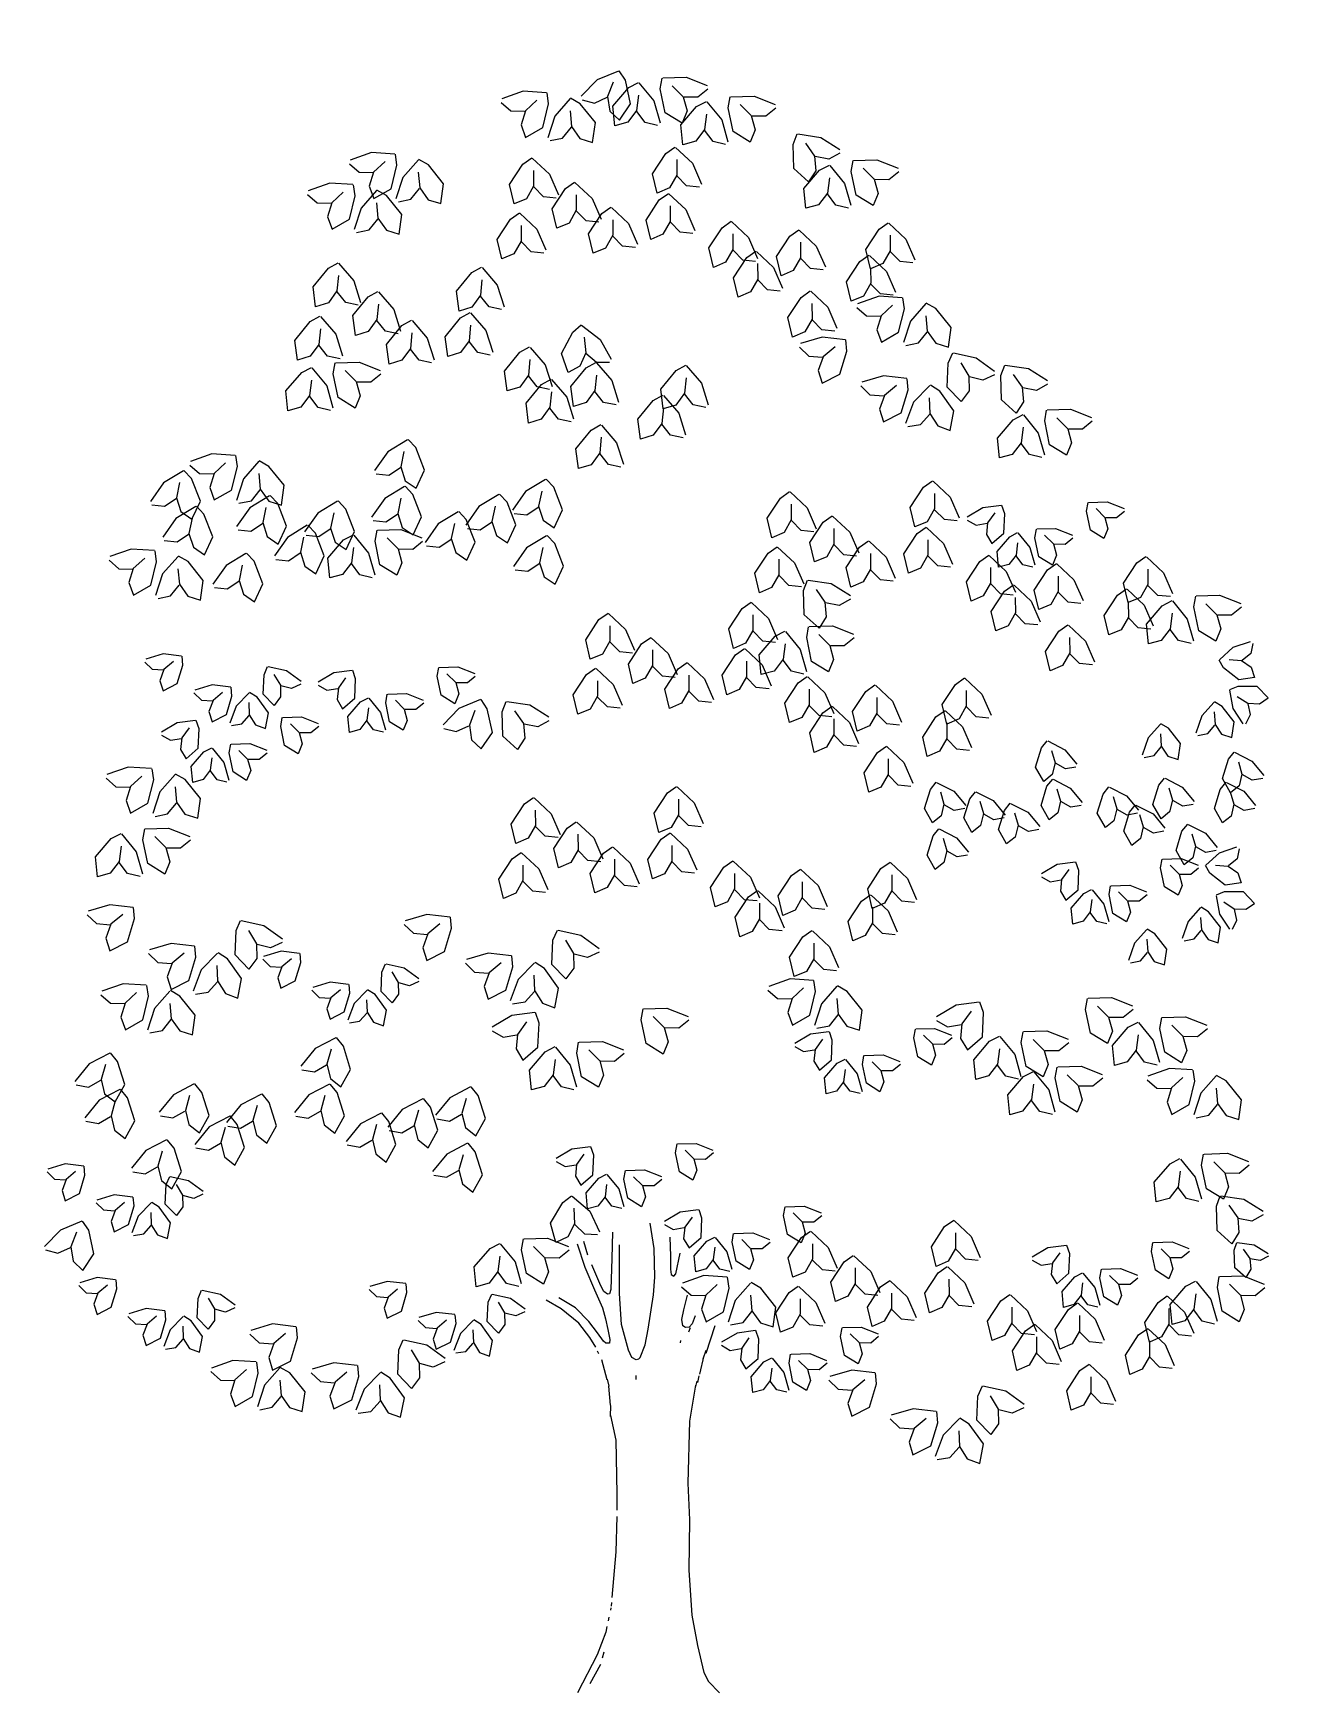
# Model space of a CAD drawing. Extents: x 259.83 to 265.57, y -48.35 to -40.85.
import ezdxf

# ---------------------------------------------------------------- set-up
doc = ezdxf.new("R2010")
doc.units = 0
doc.layers.get('0').update_dxf_attribs({"linetype": 'CONTINUOUS'})

# ---------------------------------------------------------------- blocks, each defined once
blk = doc.blocks.new('LEAF')
for p, q in [((-4.95, -0.83), (-8.88, -3.28)), ((-0.24, -0.12), (-4.95, -0.83)), ((-1.87, -2.03), (-3.68, -4.64)), ((0.67, -2.24), (-0.12, -0.12)), ((0.55, -7.19), (0.67, -2.24)), ((-8.88, -4.04), (-6.59, -5.29)), ((-6.59, -5.29), (-3.8, -4.75)), ((-3.68, -4.64), (-3.93, -7.63)), ((-3.93, -7.63), (-2.47, -9.92)), ((-2.47, -9.92), (0.55, -7.19))]:
    blk.add_line(p, q)
blk = doc.blocks.new('LEAVES')
for p in [(-44.76, 11.07), (-45.24, 3.37), (-30.51, -0.47), (-0.1, -0.9), (-39.53, -9.45), (-25.76, -9.03), (-18.15, -6.89), (-4.37, -9.45), (3.7, -18.43), (12.73, -18.43), (22.71, -19.29), (18.43, -29.98)]:
    blk.add_blockref('LEAF', p)
blk = doc.blocks.new('LEAF-2')
at = {"xscale": -1, "rotation": 11.53269008712942}
blk.add_blockref('LEAF', (2.97, -2.38), dxfattribs=at)
for p in [(-18.53, -5.56), (-4.37, -9.88)]:
    blk.add_blockref('LEAF', p)
at = {"rotation": 52.43887045819142}
blk.add_blockref('LEAF', (0.4, -9.87), dxfattribs=at)

msp = doc.modelspace()

# ---------------------------------------------------------------- linework, layer by layer
for p, q in [((262.4517, -46.2702), (262.4494, -46.3906)), ((262.6403, -46.3446), (262.6226, -46.2303)), ((262.7112, -46.2941), (262.7142, -46.3792)), ((262.2929, -46.3233), (262.327, -46.4294)), ((262.3406, -46.3743), (262.3224, -46.3131)), ((262.4834, -46.5478), (262.4834, -46.3274)), ((262.6433, -46.4749), (262.6403, -46.3446)), ((262.7378, -46.4589), (262.7585, -46.3659)), ((262.327, -46.4294), (262.37, -46.5315)), ((262.3995, -46.5131), (262.358, -46.4188)), ((262.4494, -46.3906), (262.4449, -46.5294)), ((262.7142, -46.3792), (262.7142, -46.4377)), ((262.7142, -46.4377), (262.7171, -46.4616)), ((262.4131, -46.5396), (262.3995, -46.5131)), ((262.6374, -46.5547), (262.6433, -46.4749)), ((262.7171, -46.4616), (262.7289, -46.4696)), ((262.7289, -46.4696), (262.7378, -46.4589)), ((262.2204, -46.6172), (262.1524, -46.5784)), ((262.2839, -46.6131), (262.209, -46.5682)), ((262.37, -46.5315), (262.4063, -46.6131)), ((262.429, -46.5519), (262.4131, -46.5396)), ((262.4381, -46.5498), (262.429, -46.5519)), ((262.4449, -46.5294), (262.4381, -46.5498)), ((262.4925, -46.6886), (262.4834, -46.5478)), ((262.6137, -46.7088), (262.6374, -46.5547)), ((262.7752, -46.6223), (262.7911, -46.555)), ((262.2998, -46.6825), (262.2204, -46.6172)), ((262.3451, -46.6744), (262.2839, -46.6131)), ((262.3837, -46.7254), (262.3451, -46.6744)), ((262.4063, -46.6131), (262.4199, -46.6621)), ((262.4199, -46.6621), (262.4313, -46.7111)), ((262.7661, -46.6652), (262.7752, -46.6223)), ((262.7706, -46.6938), (262.7661, -46.6652)), ((262.8252, -46.6484), (262.8115, -46.6856)), ((262.3496, -46.7478), (262.2998, -46.6825)), ((262.3768, -46.7907), (262.3496, -46.7478)), ((262.4109, -46.7642), (262.3837, -46.7254)), ((262.4313, -46.7111), (262.4403, -46.756)), ((262.5242, -46.805), (262.4925, -46.6886)), ((262.599, -46.7806), (262.6137, -46.7088)), ((262.782, -46.7019), (262.7706, -46.6938)), ((262.7979, -46.6999), (262.782, -46.7019)), ((262.8036, -46.703), (262.7957, -46.7232)), ((262.8115, -46.6856), (262.7979, -46.6999)), ((262.9144, -46.6941), (262.8746, -46.8196)), ((262.3904, -46.8206), (262.3848, -46.8086)), ((262.4222, -46.7723), (262.4109, -46.7642)), ((262.4381, -46.7723), (262.4222, -46.7723)), ((262.4403, -46.756), (262.4381, -46.7723)), ((262.5401, -46.8376), (262.5242, -46.805)), ((262.5764, -46.8376), (262.599, -46.7806)), ((262.7601, -46.76), (262.7574, -46.7719)), ((262.8626, -46.843), (262.8749, -46.8042)), ((262.4017, -46.8465), (262.4259, -46.9365)), ((262.5583, -46.8478), (262.5401, -46.8376)), ((262.5696, -46.8458), (262.5583, -46.8478)), ((262.5764, -46.8376), (262.5696, -46.8458)), ((262.8643, -46.8288), (262.845, -46.9132)), ((262.4274, -46.9362), (262.436, -46.967)), ((262.4338, -46.9675), (262.4407, -47.0538)), ((262.5569, -46.9192), (262.5569, -46.937)), ((262.8275, -46.9629), (262.8007, -47.1255)), ((262.8281, -46.9694), (262.8342, -46.945)), ((262.8429, -46.9197), (262.8359, -46.9502)), ((262.4434, -47.0546), (262.4421, -47.1045)), ((262.4427, -47.1), (262.4675, -47.2116)), ((262.8007, -47.1255), (262.7929, -47.4059)), ((262.4675, -47.2116), (262.471, -47.4541)), ((262.7929, -47.4059), (262.8, -47.5718)), ((262.471, -47.4541), (262.471, -47.5274)), ((262.471, -47.5562), (262.4675, -47.7157)), ((262.8, -47.5718), (262.7972, -47.7986)), ((262.4675, -47.7157), (262.4496, -47.9227)), ((262.7972, -47.7986), (262.8113, -48.0028)), ((262.4476, -47.9448), (262.4462, -47.9613)), ((262.4356, -48.0116), (262.4321, -48.0283)), ((262.4444, -47.9697), (262.4424, -47.9796)), ((262.8113, -48.0028), (262.8362, -48.1399)), ((262.4214, -48.0793), (262.3824, -48.1814)), ((262.4267, -48.0542), (262.4214, -48.0793)), ((262.4065, -48.1955), (262.4148, -48.1689)), ((262.8362, -48.1399), (262.8645, -48.2612)), ((262.3824, -48.1814), (262.2938, -48.3537)), ((262.3983, -48.2257), (262.3496, -48.3134)), ((262.8645, -48.2612), (262.8858, -48.3026)), ((262.8858, -48.3026), (262.9354, -48.3537))]:
    msp.add_line(p, q)

# ---------------------------------------------------------------- block references
at = {"extrusion": (0, 0, -1)}
for name, p, xscale, yscale, zscale, rotation in [('LEAVES', (-262.743, -41.3429), 0.0221441956396511, 0.0221441956396511, -0.0221441956396511, 34.53696991981932), ('LEAF', (-262.6736, -41.0502), 0.0221441956396511, 0.0221441956396511, -0.0221441956396511, 349.6696833478148), ('LEAF', (-262.5696, -41.0689), 0.0221441956396511, 0.0221441956396511, -0.0221441956396511, 42.10855380600625), ('LEAF', (-262.9808, -41.1356), 0.0221441956396511, 0.0221441956396511, -0.0221441956396511, 349.6696833478148), ('LEAF', (-262.8768, -41.1543), 0.0221441956396511, 0.0221441956396511, -0.0221441956396511, 42.10855380600625), ('LEAVES', (-261.8709, -41.8871), 0.0221441956396511, 0.0221441956396511, -0.0221441956396511, 40.61368272466007), ('LEAF', (-263.5368, -41.4231), 0.0221441956396511, 0.0221441956396511, -0.0221441956396511, 349.6696833478148), ('LEAF', (-263.4328, -41.4418), 0.0221441956396511, 0.0221441956396511, -0.0221441956396511, 42.10855380600625), ('LEAF', (-262.309, -42.165), 0.0221441956396511, 0.0221441956396511, -0.0221441956396511, 28.88419993602036), ('LEAF', (-261.1947, -42.3386), 0.0221441956396511, 0.0221441956396511, -0.0221441956396511, 349.6696833478148), ('LEAF', (-261.0907, -42.3574), 0.0221441956396511, 0.0221441956396511, -0.0221441956396511, 42.10855380600625), ('LEAVES', (-263.9082, -42.8521), 0.0221441956396511, 0.0221441956396511, -0.0221441956396511, 34.53696991981932), ('LEAF', (-264.4121, -42.5516), 0.0221441956396511, 0.0221441956396511, -0.0221441956396511, 349.6696833478148), ('LEAF', (-264.3081, -42.5703), 0.0221441956396511, 0.0221441956396511, -0.0221441956396511, 42.10855380600625), ('LEAVES', (-263.0875, -43.4014), 0.0221441956396511, 0.0221441956396511, -0.0221441956396511, 34.53696991981932), ('LEAF-2', (-264.2592, -42.9316), 0.0177153565117209, 0.0177153565117209, -0.0177153565117209, 349.6696833478148), ('LEAF', (-261.384, -43.0945), 0.0221441956396511, 0.0221441956396511, -0.0221441956396511, 349.6696833478148), ('LEAF', (-261.28, -43.1133), 0.0221441956396511, 0.0221441956396511, -0.0221441956396511, 42.10855380600625), ('LEAF', (-265.0863, -43.3926), 0.0221441956396511, 0.0221441956396511, -0.0221441956396511, 349.6696833478148), ('LEAF', (-264.9823, -43.4114), 0.0221441956396511, 0.0221441956396511, -0.0221441956396511, 42.10855380600625), ('LEAF', (-263.3357, -43.531), 0.0221441956396511, 0.0221441956396511, -0.0221441956396511, 349.6696833478148), ('LEAF', (-263.2317, -43.5498), 0.0221441956396511, 0.0221441956396511, -0.0221441956396511, 42.10855380600625), ('LEAF-2', (-261.3234, -43.6783), 0.0177153565117209, 0.0177153565117209, -0.0177153565117209, 349.6696833478148), ('LEAVES', (-262.7508, -44.2347), 0.0221441956396511, 0.0221441956396511, -0.0221441956396511, 34.53696991981932), ('LEAVES', (-264.42, -44.0302), 0.0183060369205259, 0.0183060369205259, -0.0183060369205259, 18.45699448837813), ('LEAF-2', (-260.6155, -43.9045), 0.0177153565117209, 0.0177153565117209, -0.0177153565117209, 349.6696833478148), ('LEAF', (-260.3337, -44.4456), 0.0221441956396511, 0.0221441956396511, -0.0221441956396511, 349.6696833478148), ('LEAF', (-260.2297, -44.4643), 0.0221441956396511, 0.0221441956396511, -0.0221441956396511, 42.10855380600625), ('LEAF-2', (-264.5942, -44.5446), 0.0177153565117209, 0.0177153565117209, -0.0177153565117209, 349.6696833478148), ('LEAF-2', (-264.1711, -45.1643), 0.0221441956396511, 0.0221441956396511, -0.0221441956396511, 349.6696833478148), ('LEAF-2', (-262.1614, -45.2117), 0.0221441956396511, 0.0221441956396511, -0.0221441956396511, 349.6696833478148), ('LEAF-2', (-263.479, -45.3125), 0.0177153565117209, 0.0177153565117209, -0.0177153565117209, 349.6696833478148), ('LEAF', (-264.8286, -45.3171), 0.0221441956396511, 0.0221441956396511, -0.0221441956396511, 42.10855380600625), ('LEAF', (-264.9325, -45.2983), 0.0221441956396511, 0.0221441956396511, -0.0221441956396511, 349.6696833478148), ('LEAF', (-264.3554, -45.5406), 0.0221441956396511, 0.0221441956396511, -0.0221441956396511, 42.10855380600625), ('LEAF', (-264.4594, -45.5219), 0.0221441956396511, 0.0221441956396511, -0.0221441956396511, 349.6696833478148), ('LEAF-2', (-262.4006, -45.8324), 0.0177153565117209, 0.0177153565117209, -0.0177153565117209, 349.6696833478148), ('LEAVES', (-264.0038, -46.1957), 0.0221441956396511, 0.0221441956396511, -0.0221441956396511, 34.53696991981932), ('LEAF', (-265.1218, -45.9158), 0.0221441956396511, 0.0221441956396511, -0.0221441956396511, 349.6696833478148), ('LEAF', (-265.0178, -45.9345), 0.0221441956396511, 0.0221441956396511, -0.0221441956396511, 42.10855380600625), ('LEAF-2', (-262.8897, -46.1166), 0.0177153565117209, 0.0177153565117209, -0.0177153565117209, 349.6696833478148), ('LEAF', (-262.2664, -46.1023), 0.0221441956396511, 0.0221441956396511, -0.0221441956396511, 32.34470841264201), ('LEAF-2', (-264.553, -46.2783), 0.0177153565117209, 0.0177153565117209, -0.0177153565117209, 349.6696833478148), ('LEAF', (-262.0464, -46.2991), 0.0221441956396511, 0.0221441956396511, -0.0221441956396511, 349.6696833478148), ('LEAF', (-261.9424, -46.3178), 0.0221441956396511, 0.0221441956396511, -0.0221441956396511, 42.10855380600625), ('LEAF', (-265.2734, -46.3159), 0.0161471428700504, 0.0161471428700504, -0.0161471428700504, 359.1058425440298), ('LEAF', (-265.1928, -46.4694), 0.0221441956396511, 0.0221441956396511, -0.0221441956396511, 349.6696833478148), ('LEAF', (-265.0888, -46.4882), 0.0221441956396511, 0.0221441956396511, -0.0221441956396511, 42.10855380600625), ('LEAF-2', (-263.1472, -46.6631), 0.0177153565117209, 0.0177153565117209, -0.0177153565117209, 349.6696833478148)]:
    msp.add_blockref(name, p, dxfattribs=dict(at, xscale=xscale, yscale=yscale, zscale=zscale, rotation=rotation))
for name, p, xscale, yscale, zscale, rotation in [('LEAF', (262.4842, -41.0168), 0.0221441956396511, 0.0221441956396511, 0.0221441956396511, 13.75511434366391), ('LEAF', (262.1594, -41.1178), 0.0221441956396511, 0.0221441956396511, 0.0221441956396511, 347.6490009752299), ('LEAF', (262.2626, -41.1401), 0.0221441956396511, 0.0221441956396511, 0.0221441956396511, 40.08787143342133), ('LEAF', (261.4733, -41.3946), 0.0221441956396511, 0.0221441956396511, 0.0221441956396511, 347.6490009752299), ('LEAF', (261.5766, -41.417), 0.0221441956396511, 0.0221441956396511, 0.0221441956396511, 40.08787143342133), ('LEAF', (261.2841, -41.533), 0.0221441956396511, 0.0221441956396511, 0.0221441956396511, 347.6490009752299), ('LEAF', (261.3873, -41.5554), 0.0221441956396511, 0.0221441956396511, 0.0221441956396511, 40.08787143342133), ('LEAF', (263.7681, -42.044), 0.0221441956396511, 0.0221441956396511, 0.0221441956396511, 347.6490009752299), ('LEAF-2', (263.9391, -42.2244), 0.0221441956396511, 0.0221441956396511, 0.0221441956396511, 344.7006641238257), ('LEAF', (263.8713, -42.0664), 0.0221441956396511, 0.0221441956396511, 0.0221441956396511, 40.08787143342133), ('LEAVES', (261.5237, -42.6643), 0.0221441956396511, 0.0221441956396511, 0.0221441956396511, 22.86021865307893), ('LEAF', (260.7518, -42.7573), 0.0221441956396511, 0.0221441956396511, 0.0221441956396511, 347.6490009752299), ('LEAF', (260.855, -42.7797), 0.0221441956396511, 0.0221441956396511, 0.0221441956396511, 40.08787143342133), ('LEAF', (260.3865, -43.1876), 0.0221441956396511, 0.0221441956396511, 0.0221441956396511, 347.6490009752299), ('LEAF', (260.4897, -43.21), 0.0221441956396511, 0.0221441956396511, 0.0221441956396511, 40.08787143342133), ('LEAF-2', (260.8509, -43.6569), 0.0177153565117209, 0.0177153565117209, 0.0177153565117209, 344.7006641238257), ('LEAF-2', (265.1246, -43.6854), 0.0177153565117209, 0.0177153565117209, 0.0177153565117209, 39.16677105465011), ('LEAF', (261.8594, -43.8592), 0.0221441956396511, 0.0221441956396511, 0.0221441956396511, 13.75511434366391), ('LEAF', (260.3733, -44.1733), 0.0221441956396511, 0.0221441956396511, 0.0221441956396511, 347.6490009752299), ('LEAF', (260.4765, -44.1957), 0.0221441956396511, 0.0221441956396511, 0.0221441956396511, 40.08787143342133), ('LEAF-2', (265.063, -44.6142), 0.0177153565117209, 0.0177153565117209, 0.0177153565117209, 39.16677105465011), ('LEAF-2', (260.718, -44.7908), 0.0221441956396511, 0.0221441956396511, 0.0221441956396511, 344.7006641238257), ('LEAF-2', (262.1514, -44.8345), 0.0221441956396511, 0.0221441956396511, 0.0221441956396511, 344.7006641238257), ('LEAF-2', (261.3841, -45.0011), 0.0177153565117209, 0.0177153565117209, 0.0177153565117209, 344.7006641238257), ('LEAVES', (261.2005, -45.3684), 0.0221441956396511, 0.0221441956396511, 0.0221441956396511, 18.84636507713986), ('LEAF', (263.3659, -45.1315), 0.0221441956396511, 0.0221441956396511, 0.0221441956396511, 347.6490009752299), ('LEAF', (260.3496, -45.1528), 0.0221441956396511, 0.0221441956396511, 0.0221441956396511, 347.6490009752299), ('LEAF', (260.4529, -45.1751), 0.0221441956396511, 0.0221441956396511, 0.0221441956396511, 40.08787143342133), ('LEAF', (263.4692, -45.1538), 0.0221441956396511, 0.0221441956396511, 0.0221441956396511, 40.08787143342133), ('LEAF', (265.0811, -45.536), 0.0221441956396511, 0.0221441956396511, 0.0221441956396511, 347.6490009752299), ('LEAF', (265.1843, -45.5584), 0.0221441956396511, 0.0221441956396511, 0.0221441956396511, 40.08787143342133), ('LEAF-2', (260.4081, -45.9626), 0.0177153565117209, 0.0177153565117209, 0.0177153565117209, 344.7006641238257), ('LEAF', (260.0574, -46.2176), 0.0221441956396511, 0.0221441956396511, 0.0221441956396511, 13.75511434366391), ('LEAF-2', (260.5525, -46.4767), 0.0177153565117209, 0.0177153565117209, 0.0177153565117209, 344.7006641238257), ('LEAF-2', (261.8643, -46.494), 0.0177153565117209, 0.0177153565117209, 0.0177153565117209, 344.7006641238257), ('LEAF', (262.9756, -46.4729), 0.0221441956396511, 0.0221441956396511, 0.0221441956396511, 347.6490009752299), ('LEAF', (263.0788, -46.4953), 0.0221441956396511, 0.0221441956396511, 0.0221441956396511, 40.08787143342133), ('LEAF-2', (261.454, -46.6866), 0.0221441956396511, 0.0221441956396511, 0.0221441956396511, 344.7006641238257), ('LEAF-2', (264.0725, -46.895), 0.0221441956396511, 0.0221441956396511, 0.0221441956396511, 344.7006641238257), ('LEAF', (260.8464, -46.8562), 0.0221441956396511, 0.0221441956396511, 0.0221441956396511, 347.6490009752299), ('LEAF', (260.9497, -46.8786), 0.0221441956396511, 0.0221441956396511, 0.0221441956396511, 40.08787143342133)]:
    msp.add_blockref(name, p, dxfattribs=dict(xscale=xscale, yscale=yscale, zscale=zscale, rotation=rotation))
at = {"extrusion": (0, 0, -1), "xscale": 0.0221441956396511, "yscale": 0.0221441956396511, "zscale": -0.0221441956396511}
for p in [(-263.284, -41.3025), (-264.2228, -42.3474), (-263.3311, -43.3197), (-261.9681, -43.8688), (-265.1978, -46.1034)]:
    msp.add_blockref('LEAF', p, dxfattribs=at)

doc.saveas('drawing.dxf')
